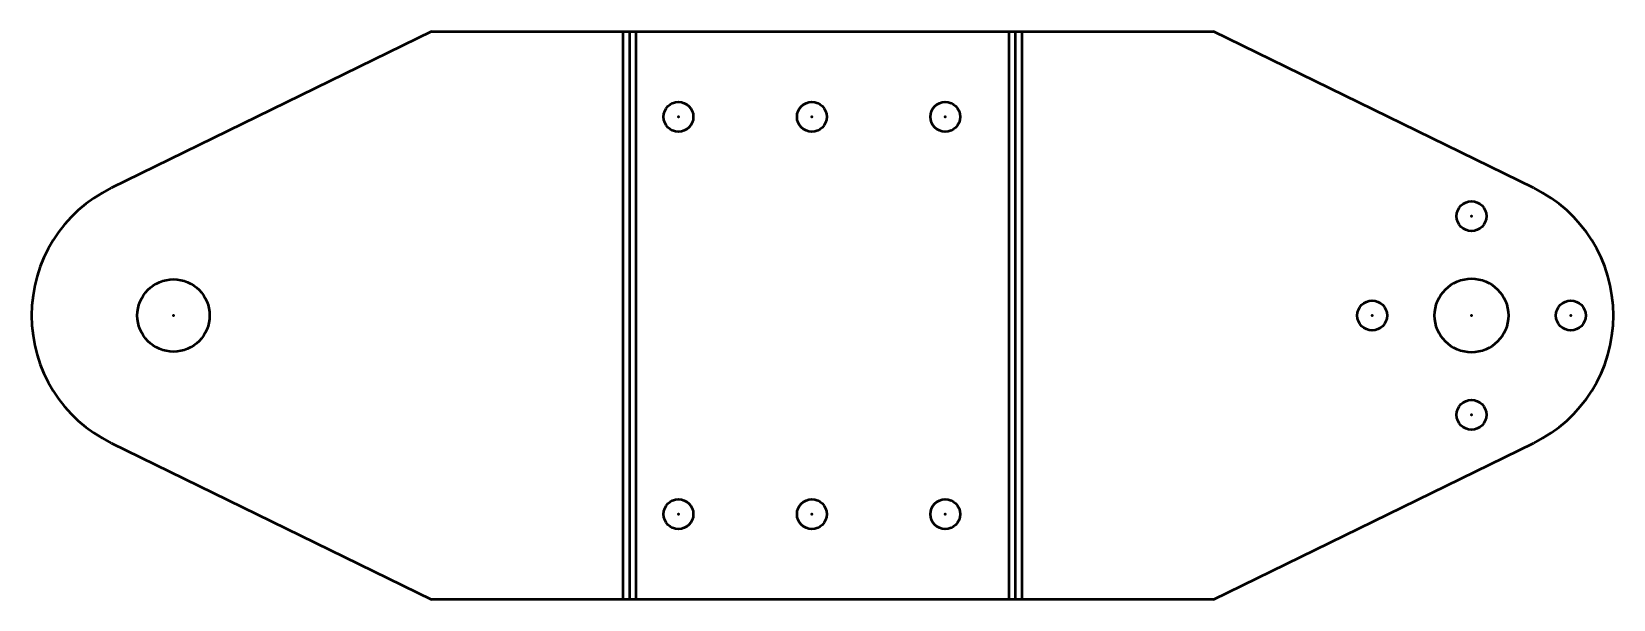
# Model space of a CAD drawing. Header units: millimetres. Extents: x -70 to 42, y -40 to 0.
import ezdxf

# ---------------------------------------------------------------- set-up
doc = ezdxf.new("R2010")
doc.units = ezdxf.units.MM
for name, color, linetype, lineweight in [('IV_ARC_CENTERS', 7, 'Continuous', 50), ('IV_BEND_DOWN', 7, 'Continuous', 50), ('IV_INTERIOR_PROFILES', 7, 'Continuous', 50), ('IV_OUTER_PROFILE', 7, 'Continuous', 50), ('IV_TANGENT', 7, 'Continuous', 50)]:
    doc.layers.add(name, color=color, linetype=linetype, lineweight=lineweight)

msp = doc.modelspace()

# ---------------------------------------------------------------- linework, layer by layer
at = {"layer": 'IV_ARC_CENTERS'}
for p in [(-24.21, -6), (-14.8, -6), (-5.4, -6), (31.69, -13), (-59.8, -20), (-59.8, -20), (24.69, -20), (31.69, -20), (31.69, -20), (38.69, -20), (31.69, -27), (-24.21, -34), (-14.8, -34), (-5.4, -34)]:
    msp.add_point(p, dxfattribs=at)
at = {"layer": 'IV_BEND_DOWN'}
for p, q in [((-0.45, -40), (-0.45, 0)), ((-27.66, 0), (-27.66, -40))]:
    msp.add_line(p, q, dxfattribs=at)
at = {"layer": 'IV_INTERIOR_PROFILES'}
for centre, radius in [((-24.21, -6), 1.05), ((-14.8, -6), 1.05), ((-5.4, -6), 1.05), ((31.69, -13), 1.05), ((-59.8, -20), 2.55), ((31.69, -20), 2.6), ((24.69, -20), 1.05), ((38.69, -20), 1.05), ((31.69, -27), 1.05), ((-24.21, -34), 1.05), ((-14.8, -34), 1.05), ((-5.4, -34), 1.05)]:
    msp.add_circle(centre, radius, dxfattribs=at)
at = {"layer": 'IV_OUTER_PROFILE'}
for p, q in [((-41.61, 0), (-64.18, -11.01)), ((-41.61, 0), (13.5, 0)), ((36.07, -11.01), (13.5, 0)), ((-64.18, -28.99), (-41.61, -40)), ((13.5, -40), (36.07, -28.99)), ((13.5, -40), (-41.61, -40))]:
    msp.add_line(p, q, dxfattribs=at)
for centre, start, end in [((-59.8, -20), 116.0044, 243.9956), ((31.69, -20), 296.0044, 63.9956)]:
    msp.add_arc(centre, 10, start, end, dxfattribs=at)
at = {"layer": 'IV_TANGENT'}
for p, q in [((-27.21, 0), (-27.21, -40)), ((-0.9, -40), (-0.9, 0)), ((0, 0), (0, -40)), ((-28.11, -40), (-28.11, 0))]:
    msp.add_line(p, q, dxfattribs=at)

doc.saveas('drawing.dxf')
